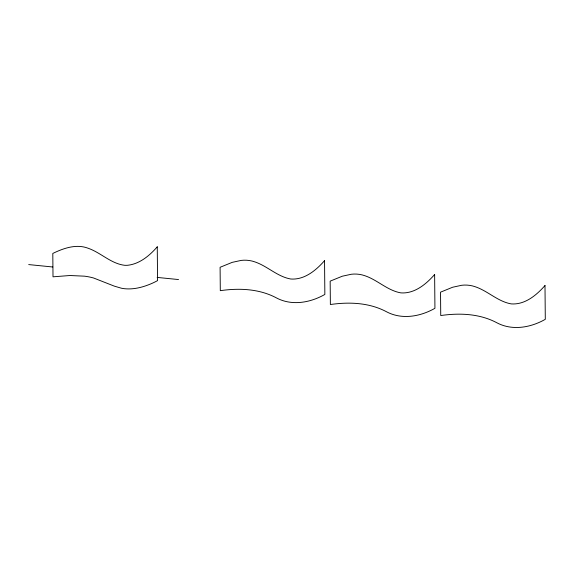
<?xml version="1.0" encoding="UTF-8"?>
<svg xmlns="http://www.w3.org/2000/svg" width="574" height="574" viewBox="0 0 574 574"><rect width="100%" height="100%" fill="white"/><g stroke="black" fill="none" stroke-linecap="round" stroke-linejoin="round"><path stroke-width="0.86" d="M28.7 264.585L52.779 266.989M157.14 277.414L178.543 279.552M157.262 246.82C149.627 255.588 139.819 263.846 127.88 265.253A13.188 7.936 4.8 0 1 124.443 265.274C110.739 263.509 100.766 252.574 88.001 248.198C76.256 243.742 63.506 248.226 52.801 253.45L53.009 276.819L69.913 275.513L84.514 276.173A39.204 23.591 4.8 0 1 93.605 278.003L114.334 286.139L121.236 288.17A21.855 13.152 4.8 0 0 124.558 288.715C134.094 289.683 143.629 287.072 152.289 283.24A77.863 46.86 4.8 0 0 157.57 280.6L157.262 246.82M324.547 260.661C316.059 270.34 304.471 280.019 290.796 279.014C277.307 276.668 267.369 265.992 254.569 261.794A18.49 11.128 4.8 0 0 241.224 260.402L232.226 262.354L220.093 267.29L220.301 290.666C239.293 287.947 259.333 288.744 276.582 297.978C291.936 306.086 310.347 302.713 324.855 294.44L324.547 260.661M434.626 274.516C426.13 284.195 414.55 293.874 400.874 292.876C387.385 290.523 377.448 279.847 364.641 275.649A18.49 11.128 4.8 0 0 351.302 274.257L342.305 276.209L330.165 281.145L330.373 304.521C349.372 301.802 369.405 302.606 386.654 311.833C402.008 319.94 420.419 316.568 434.934 308.295L434.626 274.516M544.991 285.536C536.496 295.215 524.916 304.894 511.24 303.897C497.751 301.544 487.814 290.867 475.014 286.67A18.49 11.128 4.8 0 0 461.668 285.278L452.671 287.23L440.531 292.166L440.739 315.542C459.738 312.823 479.771 313.626 497.019 322.853C512.381 330.961 530.785 327.589 545.3 319.316L544.991 285.536"/></g></svg>
